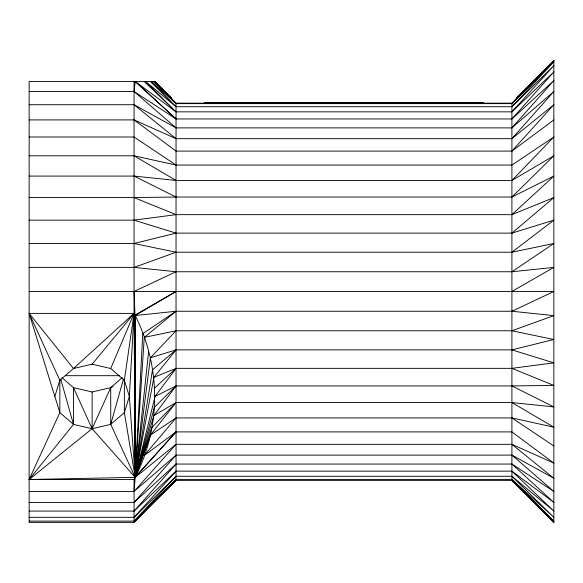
<?xml version="1.0" encoding="UTF-8"?>
<svg xmlns="http://www.w3.org/2000/svg" width="583" height="583" viewBox="0 0 583 583"><rect width="100%" height="100%" fill="white"/><g stroke="black" fill="none" stroke-linecap="round" stroke-linejoin="round"><path stroke-width="0.87" d="M134.054 81.584L134.054 313.392L129.353 396.425L135.19 477.36L134.054 491.469L29.15 491.469M54.838 396.425L59.838 380.305L73.48 368.514L134.054 313.392L124.361 380.305L129.353 396.425L124.361 412.589L110.719 424.388L92.121 428.709L73.48 424.388L59.838 412.589L29.15 313.392L134.054 313.392L135.19 315.534C160.704 366.284 161.411 425.911 135.438 476.777L134.054 479.503L134.054 522.368L29.15 522.368L29.15 81.584L155.049 81.584L171.169 97.704L171.001 98.082L176.037 103.621L511.91 103.621L513.244 102.419M144.256 337.404L176.037 330.772L511.91 330.772L553.85 315.614L511.91 311.249L176.037 311.249L144.256 337.404L135.19 477.36L29.15 479.503L59.838 412.589L59.838 379.438M148.585 351.76L135.19 477.36L92.121 428.709L73.48 387.651L61.885 377.624M176.037 330.772L150.385 357.809L135.19 477.36L176.037 444.326L511.91 444.326L553.85 463.091L511.91 431.901L176.037 431.901L144.256 455.491L176.037 417.924L511.91 417.924L553.85 427.201L511.91 402.554L176.037 402.554L153.912 415.57L135.19 477.36L110.719 424.388L110.719 387.651L122.313 377.624M511.91 330.772L553.85 339.503L511.91 349.873L176.037 349.873L153.912 377.325L135.19 477.36L176.037 431.901L135.438 476.777L150.385 435.093L176.037 402.554L151.689 427.747L135.19 477.36L124.361 412.589L124.361 379.438M511.91 349.873L553.85 362.845L511.91 368.347L176.037 368.347L155.049 396.425L135.19 477.36L134.054 313.392L92.121 364.186L73.48 368.514L29.15 313.392L59.838 380.305M110.719 424.388L123.385 379.322M124.361 380.305L110.719 368.514L134.054 313.392M134.054 479.503L29.15 479.503L92.121 428.709L110.719 387.651L113.109 386.383M204.414 103.162L204.706 102.572L483.198 102.572L483.533 103.162M153.912 415.57L176.037 385.931L511.91 385.931L553.85 385.429L511.91 368.347M29.15 479.503L73.48 424.388L73.48 387.651L92.121 391.98L110.719 387.651M29.15 502.422L134.054 502.422L176.037 455.112L511.91 455.112L553.85 478.286L511.91 444.326M29.15 104.714L134.054 104.714L176.037 127.888L511.91 127.888L553.85 80.578L511.91 118.947L176.037 118.947L134.054 91.531L29.15 91.531M176.037 444.326L134.054 491.469L176.037 455.112M29.15 119.909L134.054 119.909L176.037 138.674L511.91 138.674L553.85 91.531L511.91 127.888M29.15 511.072L134.054 511.072L176.037 464.053L511.91 464.053L553.85 491.469L511.91 455.112M511.91 118.947L553.85 71.928L511.91 111.849L176.037 111.849L135.438 81.584L176.037 118.947L135.19 81.584L134.054 91.531L176.037 127.888M134.054 119.909L176.037 151.099L511.91 151.099L553.85 104.714L511.91 138.674M29.15 517.325L134.054 517.325L176.037 471.151L511.91 471.151L553.85 502.422L511.91 464.053M144.256 81.584L176.037 111.849L145.772 81.584L176.037 106.725L511.91 106.725L553.85 61.893L511.91 103.621L516.953 98.082L553.85 60.632L553.85 522.368L511.91 480.385L511.91 103.162L524.722 90.46M511.91 111.849L553.85 65.675L511.91 106.725M29.15 521.107L134.054 521.107L176.037 476.275L511.91 476.275L553.85 511.072L511.91 471.151M29.15 176.081L134.054 176.081L176.037 180.446L511.91 180.446L553.85 136.998L511.91 165.076L176.037 165.076L134.054 155.799L29.15 155.799M511.91 103.621L553.85 60.632L516.786 97.704L516.953 98.082L516.786 97.704M511.91 476.275L553.85 517.325L511.91 479.379L176.037 479.379L134.054 522.368L176.037 480.385L176.037 103.162L154.415 81.584L171.125 97.827L155.049 81.584M553.85 60.632L516.822 97.827L536.958 78.282M134.054 521.107L176.037 479.379M29.15 197.571L134.054 197.571L176.037 197.025L511.91 197.025L553.85 155.799L511.91 180.446M526.012 89.192L530.545 84.746M533.132 82.21L536.375 79.033M540.259 75.229L542.197 73.32M134.054 517.325L176.037 476.275M538.911 76.395L542.161 73.239M146.326 509.207L150.203 505.446M152.141 503.566L176.037 480.385L511.91 480.385L553.85 521.107L511.91 479.379M134.054 511.072L176.037 471.151M154.539 388.118L176.037 368.347L153.912 377.325M29.15 220.155L134.054 220.155L176.037 214.653L511.91 214.653L553.85 176.081L511.91 197.025M134.054 502.422L176.037 464.053M29.15 243.497L134.054 243.497L176.037 233.127L511.91 233.127L553.85 197.571L511.91 214.653M134.054 243.497L176.037 252.228L511.91 252.228L553.85 220.155L511.91 233.127M511.91 151.099L553.85 119.909M29.15 267.386L134.054 267.386L176.037 271.751L511.91 271.751L553.85 243.497L511.91 252.228M176.037 417.924L150.385 435.093L135.19 477.36L134.979 315.111L134.054 291.478L176.037 271.751M155.049 396.425L176.037 385.931L154.415 407.218L135.19 477.36L135.19 315.534L176.037 291.478L134.979 315.111M511.91 291.478L553.85 267.386L511.91 271.751M511.91 311.249L553.85 291.478L29.15 291.478M134.054 267.386L176.037 252.228M150.385 357.809L176.037 349.873L152.527 369.768L135.19 477.36L142.748 333.665L176.037 311.249L135.19 315.534M176.037 103.162L511.91 103.162M29.15 136.998L134.054 136.998L176.037 165.076M65.354 375.692L119.653 375.692M511.91 402.554L553.85 406.919L511.91 385.931M92.121 364.186L110.719 368.514M134.054 220.155L176.037 233.127M134.054 197.571L176.037 214.653M134.054 176.081L176.037 197.025M134.054 155.799L176.037 180.446M511.91 417.924L553.85 446.002M134.054 104.714L176.037 138.674M171.001 98.082L153.912 81.584L176.037 103.621L151.689 81.584L176.037 106.725L150.385 81.584M515.722 483.285L518.265 485.894M521.442 489.152L553.85 522.368M60.814 379.322L73.48 424.388M92.121 391.98L92.121 428.709"/></g></svg>
